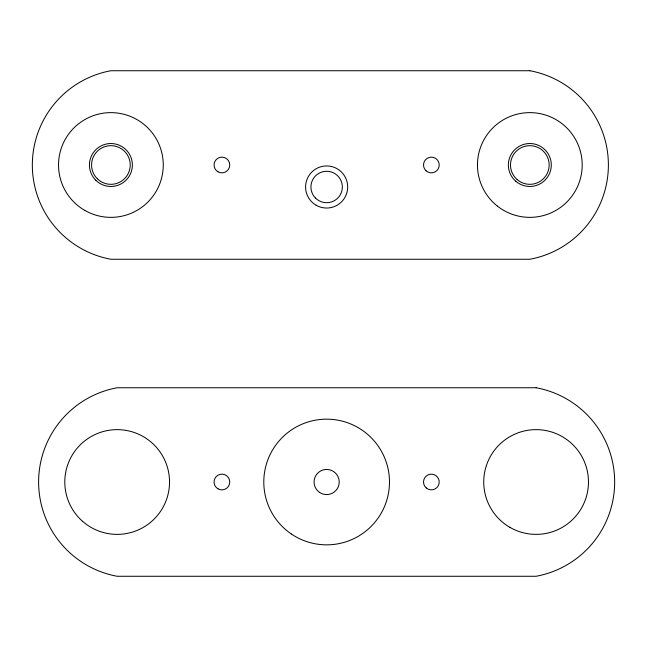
<?xml version="1.0" encoding="UTF-8"?>
<svg xmlns="http://www.w3.org/2000/svg" width="647" height="647" viewBox="0 0 647 647"><rect width="100%" height="100%" fill="white"/><g stroke="black" fill="none" stroke-linecap="round" stroke-linejoin="round"><path stroke-width="0.97" d="M529.828 70.733L110.896 70.733A95.829 95.829 0 0 0 110.896 259.253L529.828 259.253A95.829 95.829 0 0 0 529.828 70.733M536.104 387.747L117.172 387.747A95.829 95.829 0 0 0 117.172 576.267L536.104 576.267A95.829 95.829 0 0 0 536.104 387.747M291.49 534.098A62.84 62.84 0 0 0 389.324 486.398A62.84 62.84 0 0 0 299.092 425.524A62.84 62.84 0 0 0 291.49 534.098M319.602 492.424A12.568 12.568 0 0 0 339.174 482.88A12.568 12.568 0 0 0 321.13 470.709A12.568 12.568 0 0 0 319.602 492.424M497.414 206.118A52.367 52.367 0 0 0 581.653 172.506A52.367 52.367 0 0 0 510.426 116.355A52.367 52.367 0 0 0 497.414 206.118M84.717 210.348A52.367 52.367 0 0 0 163.262 164.993A52.367 52.367 0 0 0 84.717 119.646A52.367 52.367 0 0 0 84.717 210.348M95.813 180.27A21.472 21.472 0 0 0 131.673 170.428A21.472 21.472 0 0 0 105.218 144.289A21.472 21.472 0 0 0 95.813 180.27M515.732 181.184A21.472 21.472 0 0 0 550.904 169.118A21.472 21.472 0 0 0 522.865 144.685A21.472 21.472 0 0 0 515.732 181.184M316.108 205.22A21.052 21.052 0 0 0 347.682 186.991A21.052 21.052 0 0 0 316.108 168.762A21.052 21.052 0 0 0 316.108 205.22M315.526 198.095A15.706 15.706 0 0 0 341.81 191.059A15.706 15.706 0 0 0 322.57 171.819A15.706 15.706 0 0 0 315.526 198.095M217.974 171.795A7.853 7.853 0 0 0 229.758 164.993A7.853 7.853 0 0 0 217.974 158.191A7.853 7.853 0 0 0 217.974 171.795M426.058 170.784A7.853 7.853 0 0 0 439.038 166.7A7.853 7.853 0 0 0 429.01 157.504A7.853 7.853 0 0 0 426.058 170.784M82.541 521.288A52.367 52.367 0 0 0 168.503 492.351A52.367 52.367 0 0 0 100.455 432.374A52.367 52.367 0 0 0 82.541 521.288M509.917 527.354A52.367 52.367 0 0 0 588.471 482.007A52.367 52.367 0 0 0 509.917 436.652A52.367 52.367 0 0 0 509.917 527.354M217.974 488.808A7.853 7.853 0 0 0 229.758 482.007A7.853 7.853 0 0 0 217.974 475.205A7.853 7.853 0 0 0 217.974 488.808M426.244 487.959A7.853 7.853 0 0 0 439.087 483.463A7.853 7.853 0 0 0 428.775 474.591A7.853 7.853 0 0 0 426.244 487.959M97.317 178.742A19.321 19.321 0 0 0 129.594 169.886A19.321 19.321 0 0 0 105.785 146.359A19.321 19.321 0 0 0 97.317 178.742M517.139 179.567A19.321 19.321 0 0 0 548.793 168.705A19.321 19.321 0 0 0 523.56 146.715A19.321 19.321 0 0 0 517.139 179.567"/></g></svg>
